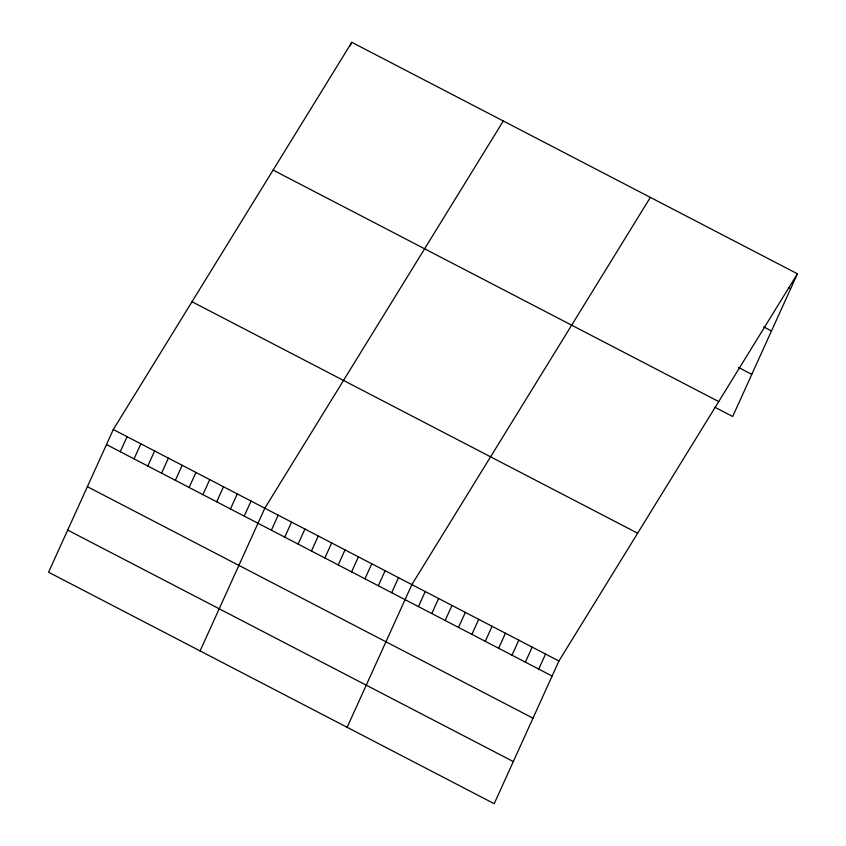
<?xml version="1.0" encoding="UTF-8"?>
<svg xmlns="http://www.w3.org/2000/svg" width="846" height="846" viewBox="0 0 846 846"><rect width="100%" height="100%" fill="white"/><g stroke="black" fill="none" stroke-linecap="round" stroke-linejoin="round"><path stroke-width="1.27" d="M113.311 429.514L48.571 572.213L494.201 803.7L558.931 661.001L797.429 273.787L351.799 42.3L113.311 429.514L558.931 661.001M120.259 451.711L127.08 436.663M134.028 458.86L140.859 443.822M147.807 466.019L154.628 450.971M350.223 45.769L351.799 42.3M161.575 473.178L168.407 458.13M175.355 480.327L182.176 465.289M189.123 487.486L195.955 472.438M202.903 494.635L209.723 479.597M216.671 501.794L223.503 486.746M230.45 508.954L237.271 493.905M244.219 516.102L251.051 501.065M200.09 650.923L264.819 508.213L503.307 121.01M271.365 530.209L278.186 515.161M284.732 537.147L291.563 522.109M298.109 544.094L304.93 529.046M311.476 551.042L318.297 535.994M324.843 557.979L331.664 542.942M338.21 564.927L345.031 549.879M351.576 571.875L358.408 556.827M364.943 578.812L371.775 563.774M378.321 585.76L385.142 570.722M391.687 592.708L398.508 577.659M347.146 727.306L411.875 584.607L650.363 197.393M418.421 606.593L425.252 591.555M431.788 613.54L438.619 598.492M445.165 620.488L451.986 605.44M458.532 627.425L465.353 612.388M471.899 634.373L478.72 619.325M485.266 641.321L492.086 626.273M498.632 648.258L505.464 633.22M512.01 655.206L518.831 640.168M525.377 662.154L532.197 647.105M538.743 669.091L545.564 654.053M797.429 273.787L732.689 416.486L714.87 407.233M788.377 287.672L790.598 288.824M763.695 326.905L771.489 330.955M738.431 367.418L751.798 374.366M273.099 170.078L718.719 401.564M192.01 301.736L637.641 533.213M106.49 444.552L552.11 676.039M87.371 486.683L533.001 718.169M67.691 530.082L513.311 761.569"/></g></svg>
